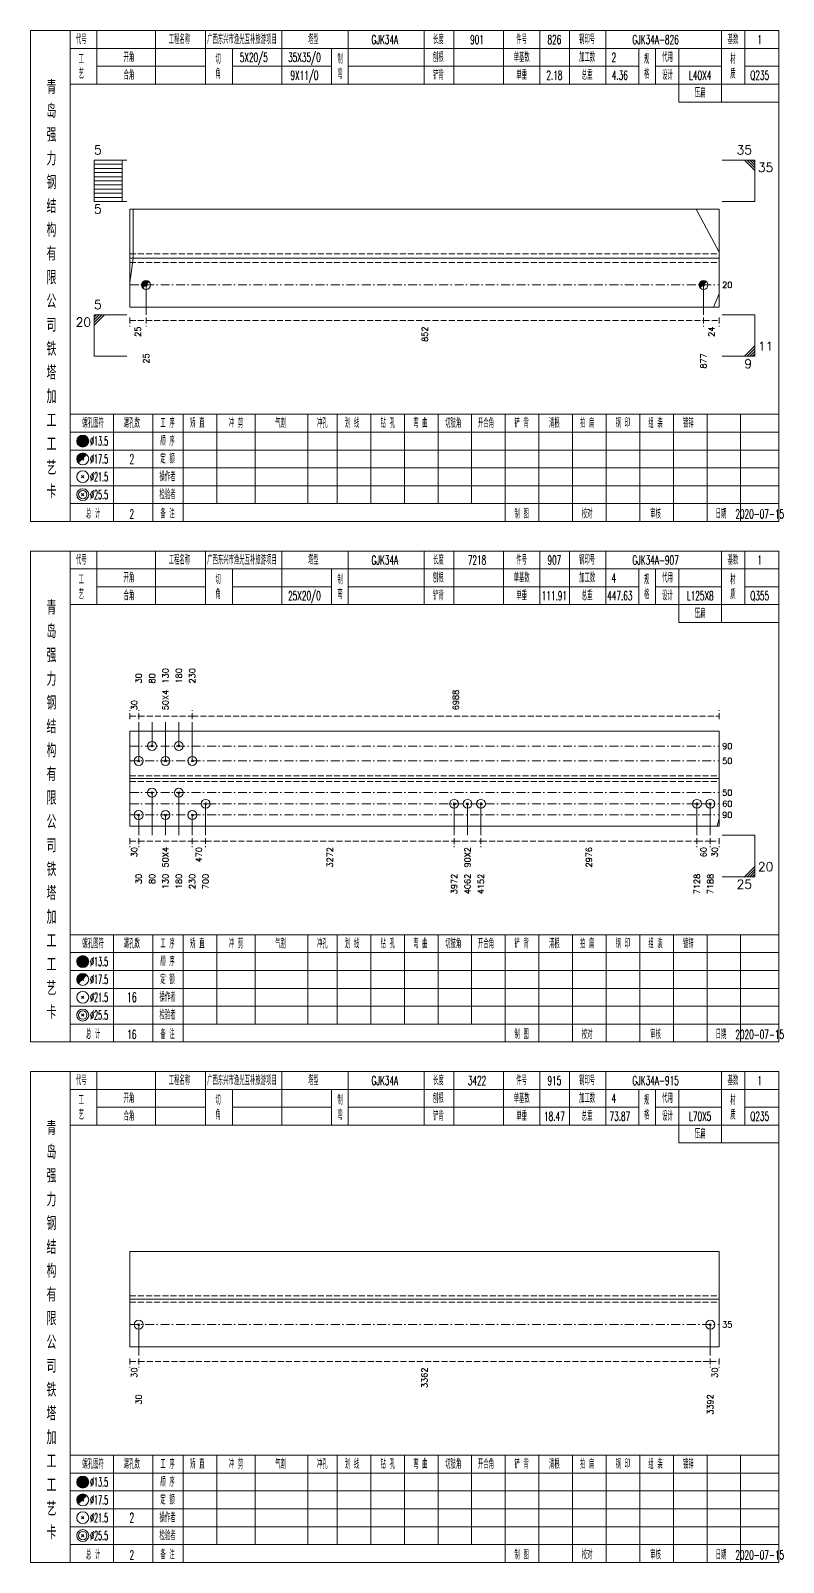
# Model space of a CAD drawing. Extents: x 0 to 2606, y -377 to 6479.
# Drawn here: x 1830 to 2083, y 2450 to 2965 of the extents above; entities that cross this region are included whole.
import ezdxf
from ezdxf.enums import TextEntityAlignment as Align

# ---------------------------------------------------------------- set-up
doc = ezdxf.new("R2010")
doc.units = 0
doc.header["$MEASUREMENT"] = 0
doc.linetypes.add('一点画线', pattern=[5.2, 3, -1, 0.2, -1])
doc.linetypes.add('虚线', pattern=[2.75, 2, -0.75])
doc.layers.get('0').update_dxf_attribs({"linetype": 'CONTINUOUS', "lineweight": 25})
doc.layers.add('1', color=7, linetype='CONTINUOUS', lineweight=25)
doc.layers.add('4', color=7, linetype='CONTINUOUS', lineweight=25)
doc.styles.get("Standard").update_dxf_attribs({"font": 'simplex.shx', "width": 0.7, "height": 3, "bigfont": 'gbhzfs.shx'})

msp = doc.modelspace()

# ---------------------------------------------------------------- linework, layer by layer
at = {"color": 7, "linetype": 'Continuous', "lineweight": 13}
for p, q in [((1851.1, 2921.5), (1862.1, 2921.5)), ((1851.1, 2907.5), (1851.1, 2921.5)), ((1851.1, 2920.1), (1860.6, 2920.1)), ((1860.6, 2907.5), (1860.6, 2921.5)), ((2073.2, 2921.5), (2062.2, 2921.5)), ((2069.7, 2921.5), (2073.2, 2918)), ((2070.57, 2921.5), (2073.2, 2918.88)), ((2071.45, 2921.5), (2073.2, 2919.75)), ((2072.32, 2921.5), (2073.2, 2920.62)), ((2073.2, 2907.5), (2073.2, 2921.5)), ((1851.1, 2918.7), (1860.6, 2918.7)), ((1851.1, 2917.3), (1860.6, 2917.3)), ((1851.1, 2915.9), (1860.6, 2915.9)), ((1851.1, 2914.5), (1860.6, 2914.5)), ((1851.1, 2913.1), (1860.6, 2913.1)), ((1851.1, 2911.7), (1860.6, 2911.7)), ((1851.1, 2910.3), (1860.6, 2910.3)), ((1851.1, 2908.9), (1860.6, 2908.9)), ((1851.1, 2907.5), (1862.1, 2907.5)), ((1864.2, 2888.5), (1864.2, 2905)), ((2061.2, 2890.56), (2053.5, 2905)), ((2073.2, 2907.5), (2062.2, 2907.5)), ((1863.1, 2880.25), (1864.2, 2888.5)), ((1868.6, 2879.5), (1868.6, 2869.5)), ((2055.92, 2879.5), (2055.92, 2869.5)), ((2061.2, 2876.54), (2059.22, 2872)), ((1851.1, 2869.5), (1862.1, 2869.5)), ((1851.1, 2869.5), (1851.1, 2855.5)), ((1851.97, 2869.5), (1851.1, 2868.62)), ((1852.85, 2869.5), (1851.1, 2867.75)), ((1853.72, 2869.5), (1851.1, 2866.88)), ((1854.6, 2869.5), (1851.1, 2866)), ((2073.2, 2869.5), (2062.2, 2869.5)), ((2073.2, 2869.5), (2073.2, 2855.5)), ((2069.7, 2855.5), (2073.2, 2859)), ((1851.1, 2855.5), (1862.1, 2855.5)), ((2073.2, 2855.5), (2062.2, 2855.5)), ((2070.57, 2855.5), (2073.2, 2858.12)), ((2071.45, 2855.5), (2073.2, 2857.25)), ((2072.32, 2855.5), (2073.2, 2856.38)), ((1866.1, 2719.46), (1866.1, 2732.5)), ((1870.6, 2724.46), (1870.6, 2732.5)), ((1875.1, 2719.46), (1875.1, 2732.5)), ((1879.6, 2724.46), (1879.6, 2732.5)), ((1884.1, 2719.46), (1884.1, 2732.5)), ((1870.3, 2724.16), (1870.9, 2724.76)), ((1870.9, 2724.16), (1870.3, 2724.76)), ((1879.3, 2724.16), (1879.9, 2724.76)), ((1879.9, 2724.16), (1879.3, 2724.76)), ((1865.8, 2719.16), (1866.4, 2719.76)), ((1866.4, 2719.16), (1865.8, 2719.76)), ((1874.8, 2719.16), (1875.4, 2719.76)), ((1875.4, 2719.16), (1874.8, 2719.76)), ((1883.8, 2719.16), (1884.4, 2719.76)), ((1884.4, 2719.16), (1883.8, 2719.76)), ((1870.6, 2708.79), (1870.6, 2694.5)), ((1879.6, 2708.79), (1879.6, 2694.5)), ((1888.6, 2705.04), (1888.6, 2694.5)), ((1972.11, 2705.04), (1972.11, 2694.5)), ((1976.61, 2705.04), (1976.61, 2694.5)), ((1981.11, 2705.04), (1981.11, 2694.5)), ((2053.7, 2705.04), (2053.7, 2694.5)), ((2058.2, 2705.04), (2058.2, 2694.5)), ((1866.1, 2701.29), (1866.1, 2694.5)), ((1875.1, 2701.29), (1875.1, 2694.5)), ((1884.1, 2701.29), (1884.1, 2694.5)), ((2061.2, 2700.09), (2060.51, 2697.54)), ((2073.2, 2694.5), (2062.2, 2694.5)), ((2073.2, 2694.5), (2073.2, 2680.5)), ((2069.7, 2680.5), (2073.2, 2684)), ((2073.2, 2680.5), (2062.2, 2680.5)), ((2070.57, 2680.5), (2073.2, 2683.12)), ((2071.45, 2680.5), (2073.2, 2682.25)), ((2072.32, 2680.5), (2073.2, 2681.38)), ((1866.1, 2529.93), (1866.1, 2519.5)), ((2058.2, 2529.93), (2058.2, 2519.5))]:
    msp.add_line(p, q, dxfattribs=at)
at = {"color": 7, "linetype": 'Continuous', "lineweight": 18}
for p, q in [((1863.1, 2905), (1863.1, 2872)), ((1863.1, 2905), (2061.2, 2905)), ((2061.2, 2905), (2061.2, 2872)), ((1863.1, 2888.5), (2061.2, 2888.5)), ((1863.1, 2729.46), (1863.1, 2697.54)), ((1863.1, 2729.46), (2061.2, 2729.46)), ((2061.2, 2729.46), (2061.2, 2697.54)), ((1863.1, 2713.5), (2061.2, 2713.5)), ((1863.1, 2554.57), (1863.1, 2522.43)), ((1863.1, 2554.57), (2061.2, 2554.57)), ((2061.2, 2554.57), (2061.2, 2522.43)), ((1863.1, 2538.5), (2061.2, 2538.5))]:
    msp.add_line(p, q, dxfattribs=at)
at = {"color": 1, "linetype": '虚线', "lineweight": 18}
for p, q in [((1863.1, 2890), (2061.2, 2890)), ((1863.1, 2887), (2061.2, 2887)), ((1863.1, 2714.46), (2061.2, 2714.46)), ((1863.1, 2712.54), (2061.2, 2712.54)), ((1863.1, 2539.57), (2061.2, 2539.57)), ((1863.1, 2537.43), (2061.2, 2537.43))]:
    msp.add_line(p, q, dxfattribs=at)
at = {"color": 3, "linetype": '一点画线', "lineweight": 13}
for p, q in [((1863.1, 2879.5), (2061.2, 2879.5)), ((1863.1, 2724.46), (2061.2, 2724.46)), ((1863.1, 2719.46), (2061.2, 2719.46)), ((1863.1, 2708.79), (2061.2, 2708.79)), ((1863.1, 2705.04), (2061.2, 2705.04)), ((1863.1, 2701.29), (2061.2, 2701.29)), ((1863.1, 2529.93), (2061.2, 2529.93))]:
    msp.add_line(p, q, dxfattribs=at)
at = {"color": 8, "linetype": '虚线', "lineweight": 9}
for p, q in [((1863.1, 2868.5), (1863.1, 2865.5)), ((1863.1, 2867.5), (1868.6, 2867.5)), ((1868.6, 2868.5), (1868.6, 2865.5)), ((1868.6, 2868.5), (1868.6, 2865.5)), ((1868.6, 2867.5), (2055.92, 2867.5)), ((2055.92, 2868.5), (2055.92, 2865.5)), ((2055.92, 2868.5), (2055.92, 2865.5)), ((2055.92, 2867.5), (2061.2, 2867.5)), ((2061.2, 2868.5), (2061.2, 2865.5)), ((1863.1, 2733.5), (1863.1, 2736.5)), ((1866.1, 2733.5), (1866.1, 2736.5)), ((1866.1, 2733.5), (1866.1, 2736.5)), ((1884.1, 2733.5), (1884.1, 2736.5)), ((1884.1, 2733.5), (1884.1, 2736.5)), ((2061.2, 2733.5), (2061.2, 2736.5)), ((1863.1, 2734.5), (1866.1, 2734.5)), ((1866.1, 2734.5), (1884.1, 2734.5)), ((1884.1, 2734.5), (2061.2, 2734.5)), ((1863.1, 2693.5), (1863.1, 2690.5)), ((1866.1, 2693.5), (1866.1, 2690.5)), ((1866.1, 2693.5), (1866.1, 2690.5)), ((1884.1, 2693.5), (1884.1, 2690.5)), ((1884.1, 2693.5), (1884.1, 2690.5)), ((1888.6, 2693.5), (1888.6, 2690.5)), ((1888.6, 2693.5), (1888.6, 2690.5)), ((1972.11, 2693.5), (1972.11, 2690.5)), ((1972.11, 2693.5), (1972.11, 2690.5)), ((1981.11, 2693.5), (1981.11, 2690.5)), ((1981.11, 2693.5), (1981.11, 2690.5)), ((2053.7, 2693.5), (2053.7, 2690.5)), ((2053.7, 2693.5), (2053.7, 2690.5)), ((2058.2, 2693.5), (2058.2, 2690.5)), ((2058.2, 2693.5), (2058.2, 2690.5)), ((2061.2, 2693.5), (2061.2, 2690.5)), ((1863.1, 2692.5), (1866.1, 2692.5)), ((1866.1, 2692.5), (1884.1, 2692.5)), ((1884.1, 2692.5), (1888.6, 2692.5)), ((1888.6, 2692.5), (1972.11, 2692.5)), ((1972.11, 2692.5), (1981.11, 2692.5)), ((1981.11, 2692.5), (2053.7, 2692.5)), ((2053.7, 2692.5), (2058.2, 2692.5)), ((2058.2, 2692.5), (2061.2, 2692.5)), ((1863.1, 2518.5), (1863.1, 2515.5)), ((1866.1, 2518.5), (1866.1, 2515.5)), ((1866.1, 2518.5), (1866.1, 2515.5)), ((2058.2, 2518.5), (2058.2, 2515.5)), ((2058.2, 2518.5), (2058.2, 2515.5)), ((2061.2, 2518.5), (2061.2, 2515.5)), ((1863.1, 2517.5), (1866.1, 2517.5)), ((1866.1, 2517.5), (2058.2, 2517.5)), ((2058.2, 2517.5), (2061.2, 2517.5))]:
    msp.add_line(p, q, dxfattribs=at)
at = {"color": 7, "linetype": 'Continuous', "lineweight": 13}
for centre in [(1870.6, 2724.46), (1879.6, 2724.46), (1866.1, 2719.46), (1875.1, 2719.46), (1884.1, 2719.46)]:
    msp.add_circle(centre, 1.5, dxfattribs=at)
at = {"layer": '1', "color": 7, "linetype": 'Continuous', "lineweight": 0}
for p, q in [((1868.3, 2879.2), (1868.9, 2879.8)), ((1868.3, 2879.8), (1868.9, 2879.2)), ((2055.62, 2879.2), (2056.22, 2879.8)), ((2055.62, 2879.8), (2056.22, 2879.2))]:
    msp.add_line(p, q, dxfattribs=at)
at = {"layer": '1', "color": 7, "linetype": 'Continuous', "lineweight": 18}
for p, q in [((1863.1, 2872), (2061.2, 2872)), ((1863.1, 2697.54), (2061.2, 2697.54)), ((1863.1, 2522.43), (2061.2, 2522.43))]:
    msp.add_line(p, q, dxfattribs=at)
at = {"layer": '1', "color": 7, "linetype": 'Continuous', "lineweight": 13}
for p, q in [((1870.3, 2708.49), (1870.9, 2709.09)), ((1870.9, 2708.49), (1870.3, 2709.09)), ((1879.3, 2708.49), (1879.9, 2709.09)), ((1879.9, 2708.49), (1879.3, 2709.09)), ((1888.3, 2704.74), (1888.9, 2705.34)), ((1888.9, 2704.74), (1888.3, 2705.34)), ((1971.81, 2704.74), (1972.41, 2705.34)), ((1972.41, 2704.74), (1971.81, 2705.34)), ((1976.31, 2704.74), (1976.91, 2705.34)), ((1976.91, 2704.74), (1976.31, 2705.34)), ((1980.81, 2704.74), (1981.41, 2705.34)), ((1981.41, 2704.74), (1980.81, 2705.34)), ((2053.4, 2704.74), (2054, 2705.34)), ((2054, 2704.74), (2053.4, 2705.34)), ((2057.9, 2704.74), (2058.5, 2705.34)), ((2058.5, 2704.74), (2057.9, 2705.34)), ((1865.8, 2700.99), (1866.4, 2701.59)), ((1866.4, 2700.99), (1865.8, 2701.59)), ((1874.8, 2700.99), (1875.4, 2701.59)), ((1875.4, 2700.99), (1874.8, 2701.59)), ((1883.8, 2700.99), (1884.4, 2701.59)), ((1884.4, 2700.99), (1883.8, 2701.59)), ((1865.8, 2529.63), (1866.4, 2530.23)), ((1866.4, 2529.63), (1865.8, 2530.23)), ((2057.9, 2529.63), (2058.5, 2530.23)), ((2058.5, 2529.63), (2057.9, 2530.23))]:
    msp.add_line(p, q, dxfattribs=at)
for centre in [(1868.6, 2879.5), (2055.92, 2879.5), (1870.6, 2708.79), (1879.6, 2708.79), (1888.6, 2705.04), (1972.11, 2705.04), (1976.61, 2705.04), (1981.11, 2705.04), (2053.7, 2705.04), (2058.2, 2705.04), (1866.1, 2701.29), (1875.1, 2701.29), (1884.1, 2701.29), (1866.1, 2529.93), (2058.2, 2529.93)]:
    msp.add_circle(centre, 1.5, dxfattribs=at)
for centre, radius in [((1868.6, 2879.5), 1.35), ((1868.6, 2879.5), 1.2), ((1868.6, 2879.5), 1.05), ((1868.6, 2879.5), 0.9), ((1868.6, 2879.5), 0.75), ((1868.6, 2879.5), 0.6), ((1868.6, 2879.5), 0.45), ((1868.6, 2879.5), 0.3), ((1868.6, 2879.5), 0.15), ((2055.92, 2879.5), 1.35), ((2055.92, 2879.5), 1.2), ((2055.92, 2879.5), 1.05), ((2055.92, 2879.5), 0.9), ((2055.92, 2879.5), 0.75), ((2055.92, 2879.5), 0.6), ((2055.92, 2879.5), 0.45), ((2055.92, 2879.5), 0.3), ((2055.92, 2879.5), 0.15)]:
    msp.add_arc(centre, radius, 45, 225, dxfattribs=at)
at = {"layer": '4', "color": 1, "linetype": 'Continuous', "lineweight": 18}
for p, q in [((1843.1, 2800), (1843.1, 2965)), ((1852, 2947), (1852, 2965)), ((1871.8, 2947), (1871.8, 2965)), ((1888.6, 2947), (1888.6, 2965)), ((1914.2, 2947), (1914.2, 2965)), ((1936.5, 2947), (1936.5, 2965)), ((1962, 2947), (1962, 2965)), ((1972, 2947), (1972, 2965)), ((1988.7, 2947), (1988.7, 2965)), ((2000.9, 2947), (2000.9, 2965)), ((2010.9, 2947), (2010.9, 2965)), ((2023.1, 2947), (2023.1, 2965)), ((2062, 2941), (2062, 2965)), ((2069.8, 2947), (2069.8, 2965)), ((1843.1, 2959), (2081.2, 2959)), ((1897.6, 2947), (1897.6, 2959)), ((1930.9, 2947), (1930.9, 2959)), ((2034.2, 2947), (2034.2, 2959)), ((2039.8, 2947), (2039.8, 2959)), ((2047.6, 2941), (2047.6, 2959)), ((1852, 2953), (1888.6, 2953)), ((1897.6, 2953), (1930.9, 2953)), ((1936.5, 2953), (2034.2, 2953)), ((2039.8, 2953), (2062, 2953)), ((2069.8, 2953), (2081.2, 2953)), ((1843.1, 2947), (2081.2, 2947)), ((2047.6, 2941), (2081.2, 2941)), ((1843.1, 2836), (2081.2, 2836)), ((1857.6, 2800), (1857.6, 2836)), ((1870.9, 2800), (1870.9, 2836)), ((1881, 2800), (1881, 2836)), ((1892.4, 2806), (1892.4, 2836)), ((1905.3, 2806), (1905.3, 2836)), ((1922.9, 2806), (1922.9, 2836)), ((1932.8, 2806), (1932.8, 2836)), ((1944.1, 2806), (1944.1, 2836)), ((1955.4, 2806), (1955.4, 2836)), ((1966.7, 2806), (1966.7, 2836)), ((1977.9, 2806), (1977.9, 2836)), ((1989.3, 2806), (1989.3, 2836)), ((2000.6, 2806), (2000.6, 2836)), ((2011.9, 2806), (2011.9, 2836)), ((2023.2, 2806), (2023.2, 2836)), ((2034.5, 2806), (2034.5, 2836)), ((2045.8, 2806), (2045.8, 2836)), ((2057.1, 2806), (2057.1, 2836)), ((2068.4, 2806), (2068.4, 2836)), ((1843.1, 2830), (2081.2, 2830)), ((1843.1, 2824), (2081.2, 2824)), ((1843.1, 2818), (2081.2, 2818)), ((1843.1, 2812), (2081.2, 2812)), ((1843.1, 2806), (2081.2, 2806)), ((1989.3, 2800), (1989.3, 2806)), ((2000.6, 2800), (2000.6, 2806)), ((2011.9, 2800), (2011.9, 2806)), ((2023.2, 2800), (2023.2, 2806)), ((2034.5, 2800), (2034.5, 2806)), ((2045.8, 2800), (2045.8, 2806)), ((2057.1, 2800), (2057.1, 2806)), ((2068.4, 2800), (2068.4, 2806)), ((1843.1, 2625), (1843.1, 2790)), ((1852, 2772), (1852, 2790)), ((1871.8, 2772), (1871.8, 2790)), ((1888.6, 2772), (1888.6, 2790)), ((1914.2, 2772), (1914.2, 2790)), ((1936.5, 2772), (1936.5, 2790)), ((1962, 2772), (1962, 2790)), ((1972, 2772), (1972, 2790)), ((1988.7, 2772), (1988.7, 2790)), ((2000.9, 2772), (2000.9, 2790)), ((2010.9, 2772), (2010.9, 2790)), ((2023.1, 2772), (2023.1, 2790)), ((2062, 2766), (2062, 2790)), ((2069.8, 2772), (2069.8, 2790)), ((1843.1, 2784), (2081.2, 2784)), ((1897.6, 2772), (1897.6, 2784)), ((1930.9, 2772), (1930.9, 2784)), ((2034.2, 2772), (2034.2, 2784)), ((2039.8, 2772), (2039.8, 2784)), ((2047.6, 2766), (2047.6, 2784)), ((1852, 2778), (1888.6, 2778)), ((1897.6, 2778), (1930.9, 2778)), ((1936.5, 2778), (2034.2, 2778)), ((2039.8, 2778), (2062, 2778)), ((2069.8, 2778), (2081.2, 2778)), ((1843.1, 2772), (2081.2, 2772)), ((2047.6, 2766), (2081.2, 2766)), ((1843.1, 2661), (2081.2, 2661)), ((1857.6, 2625), (1857.6, 2661)), ((1870.9, 2625), (1870.9, 2661)), ((1881, 2625), (1881, 2661)), ((1892.4, 2631), (1892.4, 2661)), ((1905.3, 2631), (1905.3, 2661)), ((1922.9, 2631), (1922.9, 2661)), ((1932.8, 2631), (1932.8, 2661)), ((1944.1, 2631), (1944.1, 2661)), ((1955.4, 2631), (1955.4, 2661)), ((1966.7, 2631), (1966.7, 2661)), ((1977.9, 2631), (1977.9, 2661)), ((1989.3, 2631), (1989.3, 2661)), ((2000.6, 2631), (2000.6, 2661)), ((2011.9, 2631), (2011.9, 2661)), ((2023.2, 2631), (2023.2, 2661)), ((2034.5, 2631), (2034.5, 2661)), ((2045.8, 2631), (2045.8, 2661)), ((2057.1, 2631), (2057.1, 2661)), ((2068.4, 2631), (2068.4, 2661)), ((1843.1, 2655), (2081.2, 2655)), ((1843.1, 2649), (2081.2, 2649)), ((1843.1, 2643), (2081.2, 2643)), ((1843.1, 2637), (2081.2, 2637)), ((1843.1, 2631), (2081.2, 2631)), ((1989.3, 2625), (1989.3, 2631)), ((2000.6, 2625), (2000.6, 2631)), ((2011.9, 2625), (2011.9, 2631)), ((2023.2, 2625), (2023.2, 2631)), ((2034.5, 2625), (2034.5, 2631)), ((2045.8, 2625), (2045.8, 2631)), ((2057.1, 2625), (2057.1, 2631)), ((2068.4, 2625), (2068.4, 2631)), ((1843.1, 2450), (1843.1, 2615)), ((1852, 2597), (1852, 2615)), ((1871.8, 2597), (1871.8, 2615)), ((1888.6, 2597), (1888.6, 2615)), ((1914.2, 2597), (1914.2, 2615)), ((1936.5, 2597), (1936.5, 2615)), ((1962, 2597), (1962, 2615)), ((1972, 2597), (1972, 2615)), ((1988.7, 2597), (1988.7, 2615)), ((2000.9, 2597), (2000.9, 2615)), ((2010.9, 2597), (2010.9, 2615)), ((2023.1, 2597), (2023.1, 2615)), ((2062, 2591), (2062, 2615)), ((2069.8, 2597), (2069.8, 2615)), ((1843.1, 2609), (2081.2, 2609)), ((1897.6, 2597), (1897.6, 2609)), ((1930.9, 2597), (1930.9, 2609)), ((2034.2, 2597), (2034.2, 2609)), ((2039.8, 2597), (2039.8, 2609)), ((2047.6, 2591), (2047.6, 2609)), ((1852, 2603), (1888.6, 2603)), ((1897.6, 2603), (1930.9, 2603)), ((1936.5, 2603), (2034.2, 2603)), ((2039.8, 2603), (2062, 2603)), ((2069.8, 2603), (2081.2, 2603)), ((1843.1, 2597), (2081.2, 2597)), ((2047.6, 2591), (2081.2, 2591)), ((1843.1, 2486), (2081.2, 2486)), ((1857.6, 2450), (1857.6, 2486)), ((1870.9, 2450), (1870.9, 2486)), ((1881, 2450), (1881, 2486)), ((1892.4, 2456), (1892.4, 2486)), ((1905.3, 2456), (1905.3, 2486)), ((1922.9, 2456), (1922.9, 2486)), ((1932.8, 2456), (1932.8, 2486)), ((1944.1, 2456), (1944.1, 2486)), ((1955.4, 2456), (1955.4, 2486)), ((1966.7, 2456), (1966.7, 2486)), ((1977.9, 2456), (1977.9, 2486)), ((1989.3, 2456), (1989.3, 2486)), ((2000.6, 2456), (2000.6, 2486)), ((2011.9, 2456), (2011.9, 2486)), ((2023.2, 2456), (2023.2, 2486)), ((2034.5, 2456), (2034.5, 2486)), ((2045.8, 2456), (2045.8, 2486)), ((2057.1, 2456), (2057.1, 2486)), ((2068.4, 2456), (2068.4, 2486)), ((1843.1, 2480), (2081.2, 2480)), ((1843.1, 2474), (2081.2, 2474)), ((1843.1, 2468), (2081.2, 2468)), ((1843.1, 2462), (2081.2, 2462)), ((1843.1, 2456), (2081.2, 2456)), ((1989.3, 2450), (1989.3, 2456)), ((2000.6, 2450), (2000.6, 2456)), ((2011.9, 2450), (2011.9, 2456)), ((2023.2, 2450), (2023.2, 2456)), ((2034.5, 2450), (2034.5, 2456)), ((2045.8, 2450), (2045.8, 2456)), ((2057.1, 2450), (2057.1, 2456)), ((2068.4, 2450), (2068.4, 2456))]:
    msp.add_line(p, q, dxfattribs=at)
at = {"layer": '4', "color": 7, "linetype": 'Continuous', "lineweight": 13}
for p, q in [((1847.1, 2826.8), (1847.5, 2827.2)), ((1847.5, 2826.8), (1847.1, 2827.2)), ((1846.9, 2814.6), (1847.7, 2815.4)), ((1847.7, 2814.6), (1846.9, 2815.4)), ((1846.9, 2808.6), (1847.7, 2809.4)), ((1847.7, 2808.6), (1846.9, 2809.4)), ((1847.1, 2651.8), (1847.5, 2652.2)), ((1847.5, 2651.8), (1847.1, 2652.2)), ((1846.9, 2639.6), (1847.7, 2640.4)), ((1847.7, 2639.6), (1846.9, 2640.4)), ((1846.9, 2633.6), (1847.7, 2634.4)), ((1847.7, 2633.6), (1846.9, 2634.4)), ((1847.1, 2476.8), (1847.5, 2477.2)), ((1847.5, 2476.8), (1847.1, 2477.2)), ((1846.9, 2464.6), (1847.7, 2465.4)), ((1847.7, 2464.6), (1846.9, 2465.4)), ((1846.9, 2458.6), (1847.7, 2459.4)), ((1847.7, 2458.6), (1846.9, 2459.4))]:
    msp.add_line(p, q, dxfattribs=at)
at = {"layer": '4', "color": 7, "linetype": 'Continuous', "lineweight": 0}
for p, q in [((1846.9, 2820.6), (1847.7, 2821.4)), ((1846.9, 2821.4), (1847.7, 2820.6)), ((1846.9, 2645.6), (1847.7, 2646.4)), ((1846.9, 2646.4), (1847.7, 2645.6)), ((1846.9, 2470.6), (1847.7, 2471.4)), ((1846.9, 2471.4), (1847.7, 2470.6))]:
    msp.add_line(p, q, dxfattribs=at)
at = {"layer": '4', "color": 1, "linetype": 'Continuous', "lineweight": 18}
for points in [[(1829.8, 2965), (1829.8, 2800), (2081.2, 2800), (2081.2, 2965)], [(1829.8, 2790), (1829.8, 2625), (2081.2, 2625), (2081.2, 2790)], [(1829.8, 2615), (1829.8, 2450), (2081.2, 2450), (2081.2, 2615)]]:
    msp.add_lwpolyline(points, close=True, dxfattribs=at)
at = {"layer": '4', "color": 7, "linetype": 'Continuous', "lineweight": 13}
for centre, radius in [((1847.3, 2827), 2), ((1847.3, 2827), 1.8), ((1847.3, 2827), 1.6), ((1847.3, 2827), 1.4), ((1847.3, 2827), 1.2), ((1847.3, 2827), 1), ((1847.3, 2827), 0.8), ((1847.3, 2827), 0.6), ((1847.3, 2827), 0.4), ((1847.3, 2821), 2), ((1847.3, 2827), 0.2), ((1847.3, 2815), 2), ((1847.3, 2809), 2), ((1847.3, 2809), 1.4), ((1847.3, 2652), 2), ((1847.3, 2652), 1.8), ((1847.3, 2652), 1.6), ((1847.3, 2652), 1.4), ((1847.3, 2652), 1.2), ((1847.3, 2652), 1), ((1847.3, 2652), 0.8), ((1847.3, 2652), 0.6), ((1847.3, 2652), 0.4), ((1847.3, 2646), 2), ((1847.3, 2652), 0.2), ((1847.3, 2640), 2), ((1847.3, 2634), 2), ((1847.3, 2634), 1.4), ((1847.3, 2477), 2), ((1847.3, 2477), 1.8), ((1847.3, 2477), 1.6), ((1847.3, 2477), 1.4), ((1847.3, 2477), 1.2), ((1847.3, 2477), 1), ((1847.3, 2477), 0.8), ((1847.3, 2477), 0.6), ((1847.3, 2477), 0.4), ((1847.3, 2477), 0.2), ((1847.3, 2471), 2), ((1847.3, 2465), 2), ((1847.3, 2459), 2), ((1847.3, 2459), 1.4)]:
    msp.add_circle(centre, radius, dxfattribs=at)
for centre, radius in [((1847.3, 2821), 1.8), ((1847.3, 2821), 1.6), ((1847.3, 2821), 1.4), ((1847.3, 2821), 1.2), ((1847.3, 2821), 1), ((1847.3, 2821), 0.8), ((1847.3, 2821), 0.6), ((1847.3, 2821), 0.4), ((1847.3, 2821), 0.2), ((1847.3, 2646), 1.8), ((1847.3, 2646), 1.6), ((1847.3, 2646), 1.4), ((1847.3, 2646), 1.2), ((1847.3, 2646), 1), ((1847.3, 2646), 0.8), ((1847.3, 2646), 0.6), ((1847.3, 2646), 0.4), ((1847.3, 2646), 0.2), ((1847.3, 2471), 1.8), ((1847.3, 2471), 1.6), ((1847.3, 2471), 1.4), ((1847.3, 2471), 1.2), ((1847.3, 2471), 1), ((1847.3, 2471), 0.8), ((1847.3, 2471), 0.6), ((1847.3, 2471), 0.4), ((1847.3, 2471), 0.2)]:
    msp.add_arc(centre, radius, 45, 225, dxfattribs=at)

# ---------------------------------------------------------------- texts
at = {"color": 7, "linetype": 'Continuous', "lineweight": 13}
for s, p in [('5', (1851.1, 2922.5)), ('5', (1851.1, 2870.5)), ('11', (2074.2, 2856.5)), ('20', (2074.2, 2681.5))]:
    msp.add_text(s, height=3, dxfattribs=at).set_placement(p, align=Align.BOTTOM_LEFT)
msp.add_text('35', height=3, dxfattribs=at).set_placement((2072.2, 2922.5), align=Align.BOTTOM_RIGHT)
for s, p in [('35', (2074.2, 2920.5)), ('5', (1851.1, 2906.5))]:
    msp.add_text(s, height=3, dxfattribs=at).set_placement(p, align=Align.TOP_LEFT)
for s, p in [('20', (2062.2, 2879.5)), ('90', (2062.2, 2724.46)), ('50', (2062.2, 2719.46)), ('50', (2062.2, 2708.79)), ('60', (2062.2, 2705.04)), ('90', (2062.2, 2701.29)), ('35', (2062.2, 2529.93))]:
    msp.add_text(s, height=2, dxfattribs=at).set_placement(p, align=Align.MIDDLE_LEFT)
for s, p in [('20', (1850.1, 2868.5)), ('9', (2072.2, 2854.5)), ('25', (2072.2, 2679.5))]:
    msp.add_text(s, height=3, dxfattribs=at).set_placement(p, align=Align.TOP_RIGHT)
at = {"color": 8, "linetype": 'Continuous', "lineweight": 9}
for s, p in [('25', (1865.85, 2865.5)), ('852', (1962.26, 2865.5)), ('24', (2058.56, 2865.5)), ('30', (1864.6, 2690.5)), ('50X4', (1875.1, 2690.5)), ('470', (1886.35, 2690.5)), ('3272', (1930.36, 2690.5)), ('90X2', (1976.61, 2690.5)), ('2976', (2017.41, 2690.5)), ('60', (2055.95, 2690.5)), ('30', (2059.7, 2690.5)), ('30', (1864.6, 2515.5)), ('3362', (1962.15, 2515.5)), ('30', (2059.7, 2515.5))]:
    msp.add_text(s, height=2, rotation=90, dxfattribs=at).set_placement(p, align=Align.MIDDLE_RIGHT)
at = {"color": 7, "linetype": 'Continuous', "lineweight": 13}
for s, p in [('130', (1875.1, 2745.5)), ('180', (1879.6, 2745.5)), ('230', (1884.1, 2745.5)), ('30', (1866.1, 2745.5)), ('80', (1870.6, 2745.5))]:
    msp.add_text(s, height=2, rotation=90, dxfattribs=at).set_placement(p, align=Align.MIDDLE_LEFT)
at = {"color": 8, "linetype": 'Continuous', "lineweight": 9}
for s, p in [('50X4', (1875.1, 2736.5)), ('6988', (1972.65, 2736.5)), ('30', (1864.6, 2736.5))]:
    msp.add_text(s, height=2, rotation=90, dxfattribs=at).set_placement(p, align=Align.MIDDLE_LEFT)
at = {"layer": '1', "color": 7, "linetype": 'Continuous', "lineweight": 13}
for s, p in [('25', (1868.6, 2856.5)), ('877', (2055.92, 2856.5)), ('30', (1866.1, 2681.5)), ('80', (1870.6, 2681.5)), ('130', (1875.1, 2681.5)), ('180', (1879.6, 2681.5)), ('230', (1884.1, 2681.5)), ('700', (1888.6, 2681.5)), ('3972', (1972.11, 2681.5)), ('4062', (1976.61, 2681.5)), ('4152', (1981.11, 2681.5)), ('7128', (2053.7, 2681.5)), ('7188', (2058.2, 2681.5)), ('30', (1866.1, 2506.5)), ('3392', (2058.2, 2506.5))]:
    msp.add_text(s, height=2, rotation=90, dxfattribs=at).set_placement(p, align=Align.MIDDLE_RIGHT)
at = {"layer": '4', "color": 1, "linetype": 'Continuous', "lineweight": 13}
for s, height, width, p in [('代号', 3, 0.6, (1846.8, 2962)), ('工程名称', 3, 0.6, (1879.8, 2962)), ('广西东兴市渔光互补旅游项目', 3, 0.6, (1900.8, 2962)), ('塔型', 3, 0.6, (1924.8, 2962)), ('GJK34A', 3, 0.6, (1948.8, 2962)), ('长度', 3, 0.6, (1966.8, 2962)), ('901', 3, 0.6, (1979.8, 2962)), ('件号', 3, 0.6, (1994.8, 2962)), ('826', 3, 0.6, (2005.8, 2962)), ('钢印号', 3, 0.6, (2016.8, 2962)), ('GJK34A-826', 3, 0.6, (2039.8, 2962)), ('基数', 3, 0.6, (2065.8, 2962)), ('1', 3, 0.6, (2074.8, 2962)), ('工', 3, 0.6, (1846.8, 2955.4)), ('开角', 3, 0.6, (1862.8, 2956)), ('切', 3, 0.6, (1892.8, 2955.4)), ('5X20/5', 3, 0.6, (1904.8, 2956)), ('35X35/0', 3, 0.6, (1921.8, 2956)), ('制', 3, 0.6, (1933.8, 2955.4)), ('刨根', 3, 0.6, (1966.8, 2956)), ('单基数', 3, 0.6, (1994.8, 2956)), ('加工数', 3, 0.6, (2016.8, 2956)), ('2', 3, 0.6, (2025.8, 2956)), ('规', 3, 0.6, (2036.8, 2955.4)), ('代用', 3, 0.6, (2043.8, 2956)), ('材', 3, 0.6, (2065.8, 2955.4)), ('艺', 3, 0.6, (1846.8, 2950.4)), ('合角', 3, 0.6, (1862.8, 2950)), ('角', 3, 0.6, (1892.8, 2950.4)), ('9X11/0', 3, 0.6, (1921.8, 2950)), ('弯', 3, 0.6, (1933.8, 2950.4)), ('铲背', 3, 0.6, (1966.8, 2950)), ('单重', 3, 0.6, (1994.8, 2950)), ('2.18', 3, 0.6, (2005.8, 2950)), ('总重', 3, 0.6, (2016.8, 2950)), ('4.36', 3, 0.6, (2027.8, 2950)), ('格', 3, 0.6, (2036.8, 2950.4)), ('设计', 3, 0.6, (2043.8, 2950)), ('L40X4', 3, 0.6, (2054.8, 2950)), ('质', 3, 0.6, (2065.8, 2950.4)), ('Q235', 3, 0.6, (2074.8, 2950)), ('青', 4.6, 0.8, (1836.8, 2946)), ('岛', 4.6, 0.8, (1836.8, 2938)), ('压扁', 3, 0.6, (2054.8, 2944)), ('强', 4.6, 0.8, (1836.8, 2930)), ('力', 4.6, 0.8, (1836.8, 2922)), ('钢', 4.6, 0.8, (1836.8, 2914)), ('结', 4.6, 0.8, (1836.8, 2906)), ('构', 4.6, 0.8, (1836.8, 2898)), ('有', 4.6, 0.8, (1836.8, 2890)), ('限', 4.6, 0.8, (1836.8, 2882)), ('公', 4.6, 0.8, (1836.8, 2874)), ('司', 4.6, 0.8, (1836.8, 2866)), ('铁', 4.6, 0.8, (1836.8, 2858)), ('塔', 4.6, 0.8, (1836.8, 2850)), ('加', 4.6, 0.8, (1836.8, 2842)), ('工', 4.6, 0.8, (1836.8, 2834)), ('螺孔图符', 3, 0.6, (1850.8, 2833)), ('螺孔数', 3, 0.6, (1863.8, 2833)), ('工 序', 3, 0.6, (1875.8, 2833)), ('矫 直', 3, 0.6, (1885.8, 2833)), ('冲 剪', 3, 0.6, (1898.8, 2833)), ('气割', 3, 0.6, (1913.8, 2833)), ('冲孔', 3, 0.6, (1927.8, 2833)), ('划 线', 3, 0.6, (1937.8, 2833)), ('钻 孔', 3, 0.6, (1949.8, 2833)), ('弯 曲', 3, 0.6, (1960.8, 2833)), ('切肢角', 3, 0.6, (1971.8, 2833)), ('开合角', 3, 0.6, (1982.8, 2833)), ('铲 背', 3, 0.6, (1994.8, 2833)), ('清根', 3, 0.6, (2005.8, 2833)), ('拍 扁', 3, 0.6, (2016.8, 2833)), ('钢 印', 3, 0.6, (2028.8, 2833)), ('组 装', 3, 0.6, (2039.8, 2833)), ('镀锌', 3, 0.6, (2050.8, 2833)), ('工', 4.6, 0.8, (1836.8, 2826)), ('%%C13.5', 3, 0.5, (1852.8, 2827)), ('顺 序', 3, 0.6, (1875.8, 2827)), ('%%C17.5', 3, 0.5, (1852.8, 2821)), ('2', 3.2, 0.6, (1863.8, 2821)), ('定 额', 3, 0.6, (1875.8, 2821)), ('艺', 4.6, 0.8, (1836.8, 2818)), ('卡', 4.6, 0.8, (1836.8, 2810)), ('%%C21.5', 3, 0.5, (1852.8, 2815)), ('操作者', 3, 0.6, (1875.8, 2815)), ('%%C25.5', 3, 0.5, (1852.8, 2809)), ('检验者', 3, 0.6, (1875.8, 2809)), ('总 计', 3, 0.6, (1850.8, 2802.5)), ('2', 3, 0.6, (1863.8, 2802.5)), ('备 注', 3, 0.6, (1875.8, 2802.5)), ('制 图', 3, 0.6, (1994.8, 2802.5)), ('校对', 3, 0.6, (2016.8, 2802.5)), ('审核', 3, 0.6, (2039.8, 2802.5)), ('日期', 3, 0.6, (2061.8, 2802.5)), ('2020-07-15', 3, 0.6, (2074.8, 2802.5)), ('代号', 3, 0.6, (1846.8, 2787)), ('工程名称', 3, 0.6, (1879.8, 2787)), ('广西东兴市渔光互补旅游项目', 3, 0.6, (1900.8, 2787)), ('塔型', 3, 0.6, (1924.8, 2787)), ('GJK34A', 3, 0.6, (1948.8, 2787)), ('长度', 3, 0.6, (1966.8, 2787)), ('7218', 3, 0.6, (1979.8, 2787)), ('件号', 3, 0.6, (1994.8, 2787)), ('907', 3, 0.6, (2005.8, 2787)), ('钢印号', 3, 0.6, (2016.8, 2787)), ('GJK34A-907', 3, 0.6, (2039.8, 2787)), ('基数', 3, 0.6, (2065.8, 2787)), ('1', 3, 0.6, (2074.8, 2787)), ('工', 3, 0.6, (1846.8, 2780.4)), ('开角', 3, 0.6, (1862.8, 2781)), ('切', 3, 0.6, (1892.8, 2780.4)), ('制', 3, 0.6, (1933.8, 2780.4)), ('刨根', 3, 0.6, (1966.8, 2781)), ('单基数', 3, 0.6, (1994.8, 2781)), ('加工数', 3, 0.6, (2016.8, 2781)), ('4', 3, 0.6, (2025.8, 2781)), ('规', 3, 0.6, (2036.8, 2780.4)), ('代用', 3, 0.6, (2043.8, 2781)), ('材', 3, 0.6, (2065.8, 2780.4)), ('艺', 3, 0.6, (1846.8, 2775.4)), ('合角', 3, 0.6, (1862.8, 2775)), ('角', 3, 0.6, (1892.8, 2775.4)), ('25X20/0', 3, 0.6, (1921.8, 2775)), ('弯', 3, 0.6, (1933.8, 2775.4)), ('铲背', 3, 0.6, (1966.8, 2775)), ('单重', 3, 0.6, (1994.8, 2775)), ('111.91', 3, 0.6, (2005.8, 2775)), ('总重', 3, 0.6, (2016.8, 2775)), ('447.63', 3, 0.6, (2027.8, 2775)), ('格', 3, 0.6, (2036.8, 2775.4)), ('设计', 3, 0.6, (2043.8, 2775)), ('L125X8', 3, 0.6, (2054.8, 2775)), ('质', 3, 0.6, (2065.8, 2775.4)), ('Q355', 3, 0.6, (2074.8, 2775)), ('青', 4.6, 0.8, (1836.8, 2771)), ('压扁', 3, 0.6, (2054.8, 2769)), ('岛', 4.6, 0.8, (1836.8, 2763)), ('强', 4.6, 0.8, (1836.8, 2755)), ('力', 4.6, 0.8, (1836.8, 2747)), ('钢', 4.6, 0.8, (1836.8, 2739)), ('结', 4.6, 0.8, (1836.8, 2731)), ('构', 4.6, 0.8, (1836.8, 2723)), ('有', 4.6, 0.8, (1836.8, 2715)), ('限', 4.6, 0.8, (1836.8, 2707)), ('公', 4.6, 0.8, (1836.8, 2699)), ('司', 4.6, 0.8, (1836.8, 2691)), ('铁', 4.6, 0.8, (1836.8, 2683)), ('塔', 4.6, 0.8, (1836.8, 2675)), ('加', 4.6, 0.8, (1836.8, 2667)), ('工', 4.6, 0.8, (1836.8, 2659)), ('螺孔图符', 3, 0.6, (1850.8, 2658)), ('螺孔数', 3, 0.6, (1863.8, 2658)), ('工 序', 3, 0.6, (1875.8, 2658)), ('矫 直', 3, 0.6, (1885.8, 2658)), ('冲 剪', 3, 0.6, (1898.8, 2658)), ('气割', 3, 0.6, (1913.8, 2658)), ('冲孔', 3, 0.6, (1927.8, 2658)), ('划 线', 3, 0.6, (1937.8, 2658)), ('钻 孔', 3, 0.6, (1949.8, 2658)), ('弯 曲', 3, 0.6, (1960.8, 2658)), ('切肢角', 3, 0.6, (1971.8, 2658)), ('开合角', 3, 0.6, (1982.8, 2658)), ('铲 背', 3, 0.6, (1994.8, 2658)), ('清根', 3, 0.6, (2005.8, 2658)), ('拍 扁', 3, 0.6, (2016.8, 2658)), ('钢 印', 3, 0.6, (2028.8, 2658)), ('组 装', 3, 0.6, (2039.8, 2658)), ('镀锌', 3, 0.6, (2050.8, 2658)), ('工', 4.6, 0.8, (1836.8, 2651)), ('%%C13.5', 3, 0.5, (1852.8, 2652)), ('顺 序', 3, 0.6, (1875.8, 2652)), ('%%C17.5', 3, 0.5, (1852.8, 2646)), ('定 额', 3, 0.6, (1875.8, 2646)), ('艺', 4.6, 0.8, (1836.8, 2643)), ('卡', 4.6, 0.8, (1836.8, 2635)), ('%%C21.5', 3, 0.5, (1852.8, 2640)), ('16', 3.2, 0.6, (1863.8, 2640)), ('操作者', 3, 0.6, (1875.8, 2640)), ('%%C25.5', 3, 0.5, (1852.8, 2634)), ('检验者', 3, 0.6, (1875.8, 2634)), ('总 计', 3, 0.6, (1850.8, 2627.5)), ('16', 3, 0.6, (1863.8, 2627.5)), ('备 注', 3, 0.6, (1875.8, 2627.5)), ('制 图', 3, 0.6, (1994.8, 2627.5)), ('校对', 3, 0.6, (2016.8, 2627.5)), ('审核', 3, 0.6, (2039.8, 2627.5)), ('日期', 3, 0.6, (2061.8, 2627.5)), ('2020-07-15', 3, 0.6, (2074.8, 2627.5)), ('代号', 3, 0.6, (1846.8, 2612)), ('工程名称', 3, 0.6, (1879.8, 2612)), ('广西东兴市渔光互补旅游项目', 3, 0.6, (1900.8, 2612)), ('塔型', 3, 0.6, (1924.8, 2612)), ('GJK34A', 3, 0.6, (1948.8, 2612)), ('长度', 3, 0.6, (1966.8, 2612)), ('3422', 3, 0.6, (1979.8, 2612)), ('件号', 3, 0.6, (1994.8, 2612)), ('915', 3, 0.6, (2005.8, 2612)), ('钢印号', 3, 0.6, (2016.8, 2612)), ('GJK34A-915', 3, 0.6, (2039.8, 2612)), ('基数', 3, 0.6, (2065.8, 2612)), ('1', 3, 0.6, (2074.8, 2612)), ('工', 3, 0.6, (1846.8, 2605.4)), ('开角', 3, 0.6, (1862.8, 2606)), ('切', 3, 0.6, (1892.8, 2605.4)), ('制', 3, 0.6, (1933.8, 2605.4)), ('刨根', 3, 0.6, (1966.8, 2606)), ('单基数', 3, 0.6, (1994.8, 2606)), ('加工数', 3, 0.6, (2016.8, 2606)), ('4', 3, 0.6, (2025.8, 2606)), ('规', 3, 0.6, (2036.8, 2605.4)), ('代用', 3, 0.6, (2043.8, 2606)), ('材', 3, 0.6, (2065.8, 2605.4)), ('艺', 3, 0.6, (1846.8, 2600.4)), ('合角', 3, 0.6, (1862.8, 2600)), ('角', 3, 0.6, (1892.8, 2600.4)), ('弯', 3, 0.6, (1933.8, 2600.4)), ('铲背', 3, 0.6, (1966.8, 2600)), ('单重', 3, 0.6, (1994.8, 2600)), ('18.47', 3, 0.6, (2005.8, 2600)), ('总重', 3, 0.6, (2016.8, 2600)), ('73.87', 3, 0.6, (2027.8, 2600)), ('格', 3, 0.6, (2036.8, 2600.4)), ('设计', 3, 0.6, (2043.8, 2600)), ('L70X5', 3, 0.6, (2054.8, 2600)), ('质', 3, 0.6, (2065.8, 2600.4)), ('Q235', 3, 0.6, (2074.8, 2600)), ('青', 4.6, 0.8, (1836.8, 2596)), ('压扁', 3, 0.6, (2054.8, 2594)), ('岛', 4.6, 0.8, (1836.8, 2588)), ('强', 4.6, 0.8, (1836.8, 2580)), ('力', 4.6, 0.8, (1836.8, 2572)), ('钢', 4.6, 0.8, (1836.8, 2564)), ('结', 4.6, 0.8, (1836.8, 2556)), ('构', 4.6, 0.8, (1836.8, 2548)), ('有', 4.6, 0.8, (1836.8, 2540)), ('限', 4.6, 0.8, (1836.8, 2532)), ('公', 4.6, 0.8, (1836.8, 2524)), ('司', 4.6, 0.8, (1836.8, 2516)), ('铁', 4.6, 0.8, (1836.8, 2508)), ('塔', 4.6, 0.8, (1836.8, 2500)), ('加', 4.6, 0.8, (1836.8, 2492)), ('工', 4.6, 0.8, (1836.8, 2484)), ('螺孔图符', 3, 0.6, (1850.8, 2483)), ('螺孔数', 3, 0.6, (1863.8, 2483)), ('工 序', 3, 0.6, (1875.8, 2483)), ('矫 直', 3, 0.6, (1885.8, 2483)), ('冲 剪', 3, 0.6, (1898.8, 2483)), ('气割', 3, 0.6, (1913.8, 2483)), ('冲孔', 3, 0.6, (1927.8, 2483)), ('划 线', 3, 0.6, (1937.8, 2483)), ('钻 孔', 3, 0.6, (1949.8, 2483)), ('弯 曲', 3, 0.6, (1960.8, 2483)), ('切肢角', 3, 0.6, (1971.8, 2483)), ('开合角', 3, 0.6, (1982.8, 2483)), ('铲 背', 3, 0.6, (1994.8, 2483)), ('清根', 3, 0.6, (2005.8, 2483)), ('拍 扁', 3, 0.6, (2016.8, 2483)), ('钢 印', 3, 0.6, (2028.8, 2483)), ('组 装', 3, 0.6, (2039.8, 2483)), ('镀锌', 3, 0.6, (2050.8, 2483)), ('工', 4.6, 0.8, (1836.8, 2476)), ('%%C13.5', 3, 0.5, (1852.8, 2477)), ('顺 序', 3, 0.6, (1875.8, 2477)), ('%%C17.5', 3, 0.5, (1852.8, 2471)), ('定 额', 3, 0.6, (1875.8, 2471)), ('艺', 4.6, 0.8, (1836.8, 2468)), ('卡', 4.6, 0.8, (1836.8, 2460)), ('%%C21.5', 3, 0.5, (1852.8, 2465)), ('2', 3.2, 0.6, (1863.8, 2465)), ('操作者', 3, 0.6, (1875.8, 2465)), ('%%C25.5', 3, 0.5, (1852.8, 2459)), ('检验者', 3, 0.6, (1875.8, 2459)), ('总 计', 3, 0.6, (1850.8, 2452.5)), ('2', 3, 0.6, (1863.8, 2452.5)), ('备 注', 3, 0.6, (1875.8, 2452.5)), ('制 图', 3, 0.6, (1994.8, 2452.5)), ('校对', 3, 0.6, (2016.8, 2452.5)), ('审核', 3, 0.6, (2039.8, 2452.5)), ('日期', 3, 0.6, (2061.8, 2452.5)), ('2020-07-15', 3, 0.6, (2074.8, 2452.5))]:
    msp.add_text(s, height=height, dxfattribs=dict(at, width=width)).set_placement(p, align=Align.MIDDLE_CENTER)

doc.saveas('drawing.dxf')
